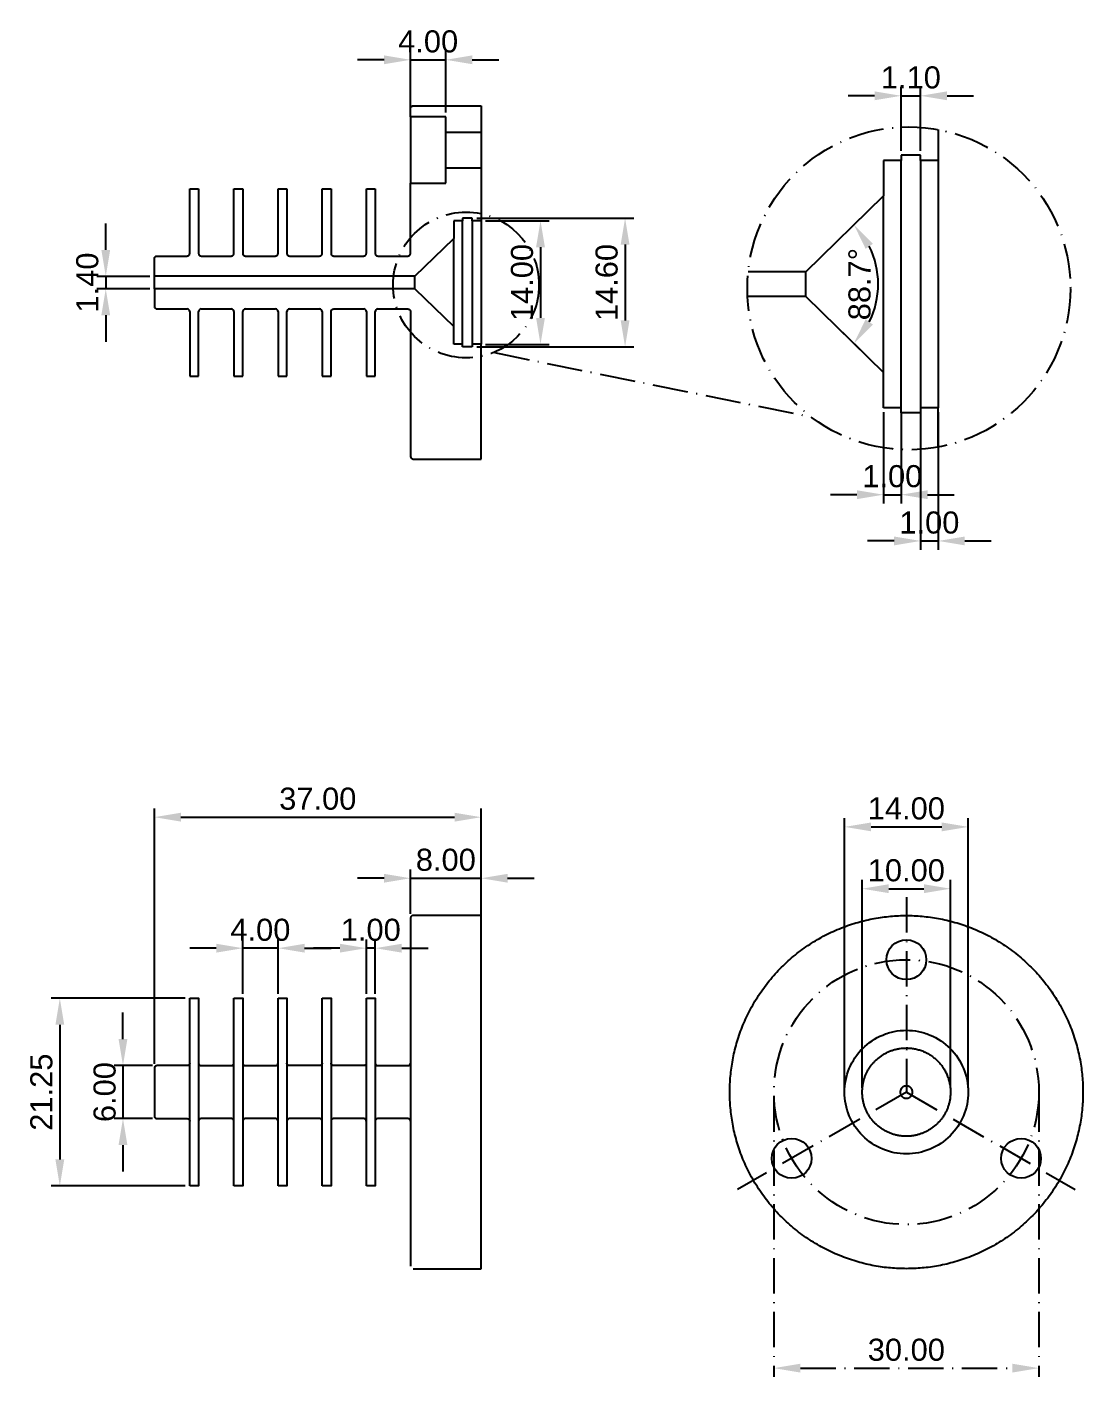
# Model space of a CAD drawing. Header units: millimetres. Extents: x -99 to 105, y -45 to 108.
# Drawn here: x -14.4 to 105.2, y -44.6 to 108.4 of the extents above; entities that cross this region are included whole.
import ezdxf

# ---------------------------------------------------------------- set-up
doc = ezdxf.new("R2010")
doc.units = ezdxf.units.MM
doc.header["$MEASUREMENT"] = 0
doc.linetypes.add('TrattinoPunto', pattern=[6, 4, -1, 0, -1])
for name, color, linetype, true_color in [('2D', 18, 'Continuous', 0x000000), ('2D$Assi', 4, 'TrattinoPunto', 0x00ffff), ('2D$Quote', 96, 'Continuous', 0x007f00)]:
    doc.layers.add(name, color=color, linetype=linetype, true_color=true_color)
doc.styles.add('Arial', font='arial.ttf')
doc.dimstyles.new('Millimetro Piccolo', dxfattribs={"dimtxt": 2.5, "dimasz": 3, "dimexe": 1, "dimexo": 0.5, "dimgap": 0.8, "dimtad": 1, "dimtoh": 1, "dimzin": 1, "dimdsep": 46, "dimtxsty": 'Arial', "dimcen": 2.5, "dimadec": 1, "dimazin": 0, "dimtfac": 1, "dimtdec": 4, "dimtix": 1, "dimtmove": 1, "dimatfit": 3, "dimfxl": 1, "dimtolj": 1, "dimtzin": 1, "dimarcsym": 0})

# ---------------------------------------------------------------- blocks, each defined once
blk = doc.blocks.new('*D1')
at = {"layer": '2D$Quote', "color": 0, "lineweight": -2}
for p, q in [((-5.51, 83.11), (-5.51, 86.11)), ((-0.5, 80.11), (-6.51, 80.11)), ((-5.51, 80.11), (-5.51, 78.71)), ((-0.5, 78.71), (-6.51, 78.71)), ((-5.51, 75.71), (-5.51, 72.71))]:
    blk.add_line(p, q, dxfattribs=at)
at = {"layer": '2D$Quote', "color": 0}
for points in [[(-6.01, 83.11), (-5.01, 83.11), (-5.51, 80.11)], [(-5.01, 75.71), (-6.01, 75.71), (-5.51, 78.71)]]:
    blk.add_solid(points, dxfattribs=at)
at = {"layer": 'Defpoints', "color": 0}
for p in [(0, 80.11), (-5.51, 78.71), (0, 78.71)]:
    blk.add_point(p, dxfattribs=at)
at = {"layer": '2D$Quote', "color": 0, "insert": (-7.59, 79.41), "char_height": 2.5, "attachment_point": 5, "rotation": 90, "style": 'Arial'}
blk.add_mtext('\\A1;1.40', dxfattribs=at)
blk = doc.blocks.new('*D2')
at = {"layer": '2D$Quote', "color": 0, "lineweight": -2}
for p, q in [((80.15, -11.79), (80.15, 11.75)), ((83.15, 10.75), (87.15, 10.75)), ((90.15, -11.79), (90.15, 11.75))]:
    blk.add_line(p, q, dxfattribs=at)
at = {"layer": '2D$Quote', "color": 0}
for points in [[(83.15, 11.25), (83.15, 10.25), (80.15, 10.75)], [(87.15, 10.25), (87.15, 11.25), (90.15, 10.75)]]:
    blk.add_solid(points, dxfattribs=at)
at = {"layer": 'Defpoints', "color": 0}
for p in [(90.15, 10.75), (80.15, -12.29), (90.15, -12.29)]:
    blk.add_point(p, dxfattribs=at)
at = {"layer": '2D$Quote', "color": 0, "insert": (85.15, 12.82), "char_height": 2.5, "attachment_point": 5, "style": 'Arial'}
blk.add_mtext('\\A1;10.00', dxfattribs=at)
blk = doc.blocks.new('*D3')
at = {"layer": '2D$Quote', "color": 0, "lineweight": -2}
for p, q in [((78.15, -11.79), (78.15, 18.75)), ((92.16, -11.79), (92.16, 18.75)), ((81.15, 17.75), (89.16, 17.75))]:
    blk.add_line(p, q, dxfattribs=at)
at = {"layer": '2D$Quote', "color": 0}
for points in [[(81.15, 18.25), (81.15, 17.25), (78.15, 17.75)], [(89.16, 17.25), (89.16, 18.25), (92.16, 17.75)]]:
    blk.add_solid(points, dxfattribs=at)
at = {"layer": 'Defpoints', "color": 0}
for p in [(92.16, 17.75), (78.15, -12.29), (92.16, -12.29)]:
    blk.add_point(p, dxfattribs=at)
at = {"layer": '2D$Quote', "color": 0, "insert": (85.15, 19.83), "char_height": 2.5, "attachment_point": 5, "style": 'Arial'}
blk.add_mtext('\\A1;14.00', dxfattribs=at)
blk = doc.blocks.new('*D4')
at = {"layer": '2D$Quote', "color": 0, "lineweight": -2}
for p, q in [((0, -9.1), (0, 19.85)), ((3, 18.85), (34, 18.85)), ((37, -9.1), (37, 19.85))]:
    blk.add_line(p, q, dxfattribs=at)
at = {"layer": '2D$Quote', "color": 0}
for points in [[(3, 19.35), (3, 18.35), (0, 18.85)], [(34, 18.35), (34, 19.35), (37, 18.85)]]:
    blk.add_solid(points, dxfattribs=at)
at = {"layer": 'Defpoints', "color": 0}
for p in [(37, 18.85), (0, -9.6), (37, -9.6)]:
    blk.add_point(p, dxfattribs=at)
at = {"layer": '2D$Quote', "color": 0, "insert": (18.5, 20.93), "char_height": 2.5, "attachment_point": 5, "style": 'Arial'}
blk.add_mtext('\\A1;37.00', dxfattribs=at)
blk = doc.blocks.new('*D5')
at = {"layer": '2D$Quote', "color": 0, "lineweight": -2}
for p, q in [((29, 7.91), (29, 12.93)), ((37, 7.91), (37, 12.93)), ((26, 11.93), (23, 11.93)), ((29, 11.93), (37, 11.93)), ((40, 11.93), (43, 11.93))]:
    blk.add_line(p, q, dxfattribs=at)
at = {"layer": '2D$Quote', "color": 0}
for points in [[(26, 11.43), (26, 12.43), (29, 11.93)], [(40, 12.43), (40, 11.43), (37, 11.93)]]:
    blk.add_solid(points, dxfattribs=at)
at = {"layer": 'Defpoints', "color": 0}
for p in [(37, 11.93), (29, 7.41), (37, 7.41)]:
    blk.add_point(p, dxfattribs=at)
at = {"layer": '2D$Quote', "color": 0, "insert": (33, 14.01), "char_height": 2.5, "attachment_point": 5, "style": 'Arial'}
blk.add_mtext('\\A1;8.00', dxfattribs=at)
blk = doc.blocks.new('*D6')
at = {"layer": '2D$Quote', "color": 0, "lineweight": -2}
for p, q in [((24, -1.17), (24, 5.01)), ((25, -1.17), (25, 5.01)), ((21, 4.01), (18, 4.01)), ((25, 4.01), (24, 4.01)), ((28, 4.01), (31, 4.01))]:
    blk.add_line(p, q, dxfattribs=at)
at = {"layer": '2D$Quote', "color": 0}
for points in [[(21, 3.51), (21, 4.51), (24, 4.01)], [(28, 4.51), (28, 3.51), (25, 4.01)]]:
    blk.add_solid(points, dxfattribs=at)
at = {"layer": 'Defpoints', "color": 0}
for p in [(24, 4.01), (24, -1.67), (25, -1.67)]:
    blk.add_point(p, dxfattribs=at)
at = {"layer": '2D$Quote', "color": 0, "insert": (24.5, 6.08), "char_height": 2.5, "attachment_point": 5, "style": 'Arial'}
blk.add_mtext('\\A1;1.00', dxfattribs=at)
blk = doc.blocks.new('*D7')
at = {"layer": '2D$Quote', "color": 0, "lineweight": -2}
for p, q in [((10, -1.17), (10, 5.01)), ((14, -1.17), (14, 5.01)), ((7, 4.01), (4, 4.01)), ((14, 4.01), (10, 4.01)), ((17, 4.01), (20, 4.01))]:
    blk.add_line(p, q, dxfattribs=at)
at = {"layer": '2D$Quote', "color": 0}
for points in [[(7, 3.51), (7, 4.51), (10, 4.01)], [(17, 4.51), (17, 3.51), (14, 4.01)]]:
    blk.add_solid(points, dxfattribs=at)
at = {"layer": 'Defpoints', "color": 0}
for p in [(10, 4.01), (10, -1.67), (14, -1.67)]:
    blk.add_point(p, dxfattribs=at)
at = {"layer": '2D$Quote', "color": 0, "insert": (12, 6.08), "char_height": 2.5, "attachment_point": 5, "style": 'Arial'}
blk.add_mtext('\\A1;4.00', dxfattribs=at)
blk = doc.blocks.new('*D9')
at = {"layer": '2D$Quote', "color": 0, "lineweight": -2}
for p, q in [((-3.56, -6.29), (-3.56, -3.29)), ((-0.2, -9.29), (-4.56, -9.29)), ((-3.56, -9.29), (-3.56, -15.29)), ((-0.2, -15.29), (-4.56, -15.29)), ((-3.56, -18.29), (-3.56, -21.29))]:
    blk.add_line(p, q, dxfattribs=at)
at = {"layer": '2D$Quote', "color": 0}
for points in [[(-4.06, -6.29), (-3.06, -6.29), (-3.56, -9.29)], [(-3.06, -18.29), (-4.06, -18.29), (-3.56, -15.29)]]:
    blk.add_solid(points, dxfattribs=at)
at = {"layer": 'Defpoints', "color": 0}
for p in [(0.3, -9.29), (-3.56, -15.29), (0.3, -15.29)]:
    blk.add_point(p, dxfattribs=at)
at = {"layer": '2D$Quote', "color": 0, "insert": (-5.63, -12.29), "char_height": 2.5, "attachment_point": 5, "rotation": 90, "style": 'Arial'}
blk.add_mtext('\\A1;6.00', dxfattribs=at)
blk = doc.blocks.new('*D10')
at = {"layer": '2D$Quote', "color": 0, "lineweight": -2}
for p, q in [((3.5, -1.67), (-11.71, -1.67)), ((-10.71, -4.67), (-10.71, -19.92)), ((3.5, -22.92), (-11.71, -22.92))]:
    blk.add_line(p, q, dxfattribs=at)
at = {"layer": '2D$Quote', "color": 0}
for points in [[(-10.21, -4.67), (-11.21, -4.67), (-10.71, -1.67)], [(-11.21, -19.92), (-10.21, -19.92), (-10.71, -22.92)]]:
    blk.add_solid(points, dxfattribs=at)
at = {"layer": 'Defpoints', "color": 0}
for p in [(4, -1.67), (-10.71, -22.92), (4, -22.92)]:
    blk.add_point(p, dxfattribs=at)
at = {"layer": '2D$Quote', "color": 0, "insert": (-12.79, -12.3), "char_height": 2.5, "attachment_point": 5, "rotation": 90, "style": 'Arial'}
blk.add_mtext('\\A1;21.25', dxfattribs=at)
blk = doc.blocks.new('*D13')
at = {"layer": '2D$Assi', "color": 0, "lineweight": -2}
for p, q in [((70.15, -12.79), (70.15, -44.56)), ((100.15, -12.79), (100.15, -44.56)), ((73.15, -43.56), (97.15, -43.56))]:
    blk.add_line(p, q, dxfattribs=at)
at = {"layer": '2D$Assi', "color": 0}
for points in [[(73.15, -43.06), (73.15, -44.06), (70.15, -43.56)], [(97.15, -44.06), (97.15, -43.06), (100.15, -43.56)]]:
    blk.add_solid(points, dxfattribs=at)
at = {"layer": 'Defpoints', "color": 0}
for p in [(70.15, -12.29), (100.15, -12.29), (100.15, -43.56)]:
    blk.add_point(p, dxfattribs=at)
at = {"layer": '2D$Assi', "color": 0, "insert": (85.15, -41.49), "char_height": 2.5, "attachment_point": 5, "style": 'Arial'}
blk.add_mtext('\\A1;30.00', dxfattribs=at)
blk = doc.blocks.new('*D14')
at = {"layer": '2D$Quote', "color": 0, "lineweight": -2}
for p, q in [((36.5, 86.71), (54.3, 86.71)), ((53.3, 83.71), (53.3, 75.11)), ((36.5, 72.11), (54.3, 72.11))]:
    blk.add_line(p, q, dxfattribs=at)
at = {"layer": '2D$Quote', "color": 0}
for points in [[(53.8, 83.71), (52.8, 83.71), (53.3, 86.71)], [(52.8, 75.11), (53.8, 75.11), (53.3, 72.11)]]:
    blk.add_solid(points, dxfattribs=at)
at = {"layer": 'Defpoints', "color": 0}
for p in [(36, 86.71), (36, 72.11), (53.3, 72.11)]:
    blk.add_point(p, dxfattribs=at)
at = {"layer": '2D$Quote', "color": 0, "insert": (51.22, 79.41), "char_height": 2.5, "attachment_point": 5, "rotation": 90, "style": 'Arial'}
blk.add_mtext('\\A1;14.60', dxfattribs=at)
blk = doc.blocks.new('*D15')
at = {"layer": '2D$Quote', "color": 0, "lineweight": -2}
for p, q in [((37.5, 86.41), (44.72, 86.41)), ((43.72, 83.41), (43.72, 75.41)), ((37.5, 72.41), (44.72, 72.41))]:
    blk.add_line(p, q, dxfattribs=at)
at = {"layer": '2D$Quote', "color": 0}
for points in [[(44.22, 83.41), (43.22, 83.41), (43.72, 86.41)], [(43.22, 75.41), (44.22, 75.41), (43.72, 72.41)]]:
    blk.add_solid(points, dxfattribs=at)
at = {"layer": 'Defpoints', "color": 0}
for p in [(37, 86.41), (37, 72.41), (43.72, 72.41)]:
    blk.add_point(p, dxfattribs=at)
at = {"layer": '2D$Quote', "color": 0, "insert": (41.64, 79.41), "char_height": 2.5, "attachment_point": 5, "rotation": 90, "style": 'Arial'}
blk.add_mtext('\\A1;14.00', dxfattribs=at)
blk = doc.blocks.new('*D16')
at = {"layer": '2D$Quote', "color": 0, "lineweight": -2}
for p, q in [((29, 98.66), (29, 105.64)), ((33, 98.66), (33, 105.64)), ((26, 104.64), (23, 104.64)), ((29, 104.64), (33, 104.64)), ((36, 104.64), (39, 104.64))]:
    blk.add_line(p, q, dxfattribs=at)
at = {"layer": '2D$Quote', "color": 0}
for points in [[(26, 104.14), (26, 105.14), (29, 104.64)], [(36, 105.14), (36, 104.14), (33, 104.64)]]:
    blk.add_solid(points, dxfattribs=at)
at = {"layer": 'Defpoints', "color": 0}
for p in [(33, 104.64), (29, 98.16), (33, 98.16)]:
    blk.add_point(p, dxfattribs=at)
at = {"layer": '2D$Quote', "color": 0, "insert": (31, 106.71), "char_height": 2.5, "attachment_point": 5, "style": 'Arial'}
blk.add_mtext('\\A1;4.00', dxfattribs=at)
blk = doc.blocks.new('*D17')
at = {"layer": '2D$Quote', "color": 0, "lineweight": -2}
for p, q in [((84.56, 94.33), (84.56, 101.56)), ((86.76, 94.33), (86.76, 101.56)), ((81.56, 100.56), (78.56, 100.56)), ((84.56, 100.56), (86.76, 100.56)), ((89.76, 100.56), (92.76, 100.56))]:
    blk.add_line(p, q, dxfattribs=at)
at = {"layer": '2D$Quote', "color": 0}
for points in [[(81.56, 100.06), (81.56, 101.06), (84.56, 100.56)], [(89.76, 101.06), (89.76, 100.06), (86.76, 100.56)]]:
    blk.add_solid(points, dxfattribs=at)
at = {"layer": 'Defpoints', "color": 0}
for p in [(86.76, 100.56), (84.56, 93.83), (86.76, 93.83)]:
    blk.add_point(p, dxfattribs=at)
at = {"layer": '2D$Quote', "color": 0, "insert": (85.66, 102.63), "char_height": 2.5, "attachment_point": 5, "style": 'Arial'}
blk.add_mtext('\\A1;1.10', dxfattribs=at)
blk = doc.blocks.new('*D18')
at = {"layer": '2D$Quote', "color": 0, "lineweight": -2}
for p, q in [((86.76, 64.73), (86.76, 49.14)), ((88.76, 64.73), (88.76, 49.14)), ((83.76, 50.14), (80.76, 50.14)), ((86.76, 50.14), (88.76, 50.14)), ((91.76, 50.14), (94.76, 50.14))]:
    blk.add_line(p, q, dxfattribs=at)
at = {"layer": '2D$Quote', "color": 0}
for points in [[(83.76, 49.64), (83.76, 50.64), (86.76, 50.14)], [(91.76, 50.64), (91.76, 49.64), (88.76, 50.14)]]:
    blk.add_solid(points, dxfattribs=at)
at = {"layer": 'Defpoints', "color": 0}
for p in [(86.76, 65.23), (88.76, 65.23), (88.76, 50.14)]:
    blk.add_point(p, dxfattribs=at)
at = {"layer": '2D$Quote', "color": 0, "insert": (87.76, 52.21), "char_height": 2.5, "attachment_point": 5, "style": 'Arial'}
blk.add_mtext('\\A1;1.00', dxfattribs=at)
blk = doc.blocks.new('*D19')
at = {"layer": '2D$Quote', "color": 0, "lineweight": -2}
for p, q in [((82.56, 64.73), (82.56, 54.38)), ((84.56, 64.73), (84.56, 54.38)), ((79.56, 55.38), (76.56, 55.38)), ((82.56, 55.38), (84.56, 55.38)), ((87.56, 55.38), (90.56, 55.38))]:
    blk.add_line(p, q, dxfattribs=at)
at = {"layer": '2D$Quote', "color": 0}
for points in [[(79.56, 54.88), (79.56, 55.88), (82.56, 55.38)], [(87.56, 55.88), (87.56, 54.88), (84.56, 55.38)]]:
    blk.add_solid(points, dxfattribs=at)
at = {"layer": 'Defpoints', "color": 0}
for p in [(82.56, 65.23), (84.56, 65.23), (84.56, 55.38)]:
    blk.add_point(p, dxfattribs=at)
at = {"layer": '2D$Quote', "color": 0, "insert": (83.56, 57.46), "char_height": 2.5, "attachment_point": 5, "style": 'Arial'}
blk.add_mtext('\\A1;1.00', dxfattribs=at)
blk = doc.blocks.new('*D20')
at = {"layer": '2D$Quote', "color": 0, "lineweight": -2}
for p, q in [((78.93, 85.69), (79.93, 86.66)), ((77.2, 74.47), (79.93, 71.81))]:
    blk.add_line(p, q, dxfattribs=at)
blk.add_arc((72.33, 79.23), 9.63, 333.5872, 26.4114, dxfattribs=at)
at = {"layer": '2D$Quote', "color": 0}
for points in [[(81.36, 83.8), (80.54, 83.23), (79.21, 85.96)], [(80.54, 75.24), (81.36, 74.66), (79.21, 72.51)]]:
    blk.add_solid(points, dxfattribs=at)
at = {"layer": 'Defpoints', "color": 0}
for p in [(78.58, 85.34), (72.33, 79.23), (81.64, 76.78), (76.85, 74.82)]:
    blk.add_point(p, dxfattribs=at)
at = {"layer": '2D$Quote', "color": 0, "insert": (79.86, 79.23), "char_height": 2.5, "attachment_point": 5, "rotation": 89.9993, "style": 'Arial'}
blk.add_mtext('\\A1;88.7%%d', dxfattribs=at)

msp = doc.modelspace()

# ---------------------------------------------------------------- linework, layer by layer
at = {"layer": '2D'}
for p, q in [((88.762, 96.734), (88.762, 93.233)), ((84.562, 93.833), (84.562, 93.233)), ((86.762, 93.833), (84.562, 93.833)), ((86.762, 93.233), (86.762, 93.833)), ((33, 90.665), (33, 92.415)), ((33, 92.415), (37, 92.415)), ((37, 92.415), (37, 86.415)), ((82.562, 93.233), (82.562, 89.233)), ((84.562, 93.233), (82.562, 93.233)), ((88.762, 93.233), (86.762, 93.233)), ((29, 82.715), (29, 90.665)), ((29, 90.665), (33, 90.665)), ((4, 82.715), (4, 90.04)), ((4, 90.04), (5, 90.04)), ((5, 90.04), (5, 82.715)), ((9, 82.715), (9, 90.04)), ((9, 90.04), (10, 90.04)), ((10, 90.04), (10, 82.715)), ((14, 82.715), (14, 90.04)), ((14, 90.04), (15, 90.04)), ((15, 90.04), (15, 82.715)), ((19, 82.715), (19, 90.04)), ((19, 90.04), (20, 90.04)), ((20, 90.04), (20, 82.715)), ((24, 82.715), (24, 90.04)), ((24, 90.04), (25, 90.04)), ((25, 90.04), (25, 82.715)), ((34.9, 86.415), (33.9, 86.415)), ((33.9, 86.415), (33.9, 84.415)), ((36, 86.715), (34.9, 86.715)), ((34.9, 86.715), (34.9, 86.415)), ((36, 86.415), (36, 86.715)), ((37, 86.415), (36, 86.415)), ((0, 80.115), (0, 82.115)), ((0.3, 82.415), (3.7, 82.415)), ((5.3, 82.415), (8.7, 82.415)), ((10.3, 82.415), (13.7, 82.415)), ((15.3, 82.415), (18.7, 82.415)), ((20.3, 82.415), (23.7, 82.415)), ((25.3, 82.415), (28.7, 82.415)), ((29.5, 80.115), (0, 80.115)), ((29.5, 78.715), (0, 78.715)), ((0, 78.715), (0, 76.715)), ((0.3, 76.415), (3.7, 76.415)), ((4, 76.115), (4, 68.79)), ((5, 68.79), (5, 76.115)), ((5.3, 76.415), (8.7, 76.415)), ((9, 76.115), (9, 68.79)), ((10, 68.79), (10, 76.115)), ((10.3, 76.415), (13.7, 76.415)), ((14, 76.115), (14, 68.79)), ((15, 68.79), (15, 76.115)), ((15.3, 76.415), (18.7, 76.415)), ((19, 76.115), (19, 68.79)), ((20, 68.79), (20, 76.115)), ((20.3, 76.415), (23.7, 76.415)), ((24, 76.115), (24, 68.79)), ((25, 68.79), (25, 76.115)), ((25.3, 76.415), (28.7, 76.415)), ((29, 76.115), (29, 59.715)), ((33.9, 72.415), (33.9, 74.415)), ((34.9, 72.415), (33.9, 72.415)), ((34.9, 72.115), (34.9, 72.415)), ((36, 72.115), (34.9, 72.115)), ((37, 72.415), (36, 72.415)), ((36, 72.415), (36, 72.115)), ((37, 59.415), (37, 72.415)), ((82.562, 65.233), (82.562, 69.233)), ((4, 68.79), (5, 68.79)), ((9, 68.79), (10, 68.79)), ((14, 68.79), (15, 68.79)), ((19, 68.79), (20, 68.79)), ((24, 68.79), (25, 68.79)), ((84.562, 65.233), (82.562, 65.233)), ((84.562, 64.633), (84.562, 65.233)), ((86.762, 64.633), (84.562, 64.633)), ((86.762, 65.233), (86.762, 64.633)), ((88.762, 65.233), (86.762, 65.233)), ((29.3, 59.415), (37, 59.415))]:
    msp.add_line(p, q, dxfattribs=at)
for points in [[(73.762, 80.633), (82.562, 89.233)], [(29.5, 80.115), (33.9, 84.415)], [(29.5, 78.715), (33.9, 74.415)], [(73.762, 77.833), (82.562, 69.233)]]:
    msp.add_lwpolyline(points, dxfattribs=at)
for centre in [(85.155, 2.706), (72.164, -19.794), (98.145, -19.794)]:
    msp.add_circle(centre, 2.25, dxfattribs=at)
for centre, start, end in [((15.3, 82.715), 180.00004, 180.19157), ((20.3, 82.715), 180.00002, 180.19157), ((0.3, 76.715), 180, 270), ((3.7, 76.115), 1.70114, 90), ((3.7, 76.115), 360, 1.70114), ((5.3, 76.115), 90, 180), ((8.7, 76.115), 0.00001, 89.99999), ((10.3, 76.115), 90.00002, 179.99998), ((13.7, 76.115), 0.00001, 89.99999), ((15.3, 76.115), 90, 180), ((18.7, 76.115), 0.00001, 89.99999), ((23.7, 76.115), 360, 90), ((25.3, 76.115), 90.00002, 179.99998), ((29.3, 59.715), 180.00002, 269.99998)]:
    msp.add_arc(centre, 0.3, start, end, dxfattribs=at)
for points, weights in [([(29, 99.115), (29, 99.415), (29.3, 99.415)], [1, 0.707106900398, 1]), ([(3.7, 82.415), (4, 82.415), (4, 82.715)], [1, 0.707106851195, 0.999999860338]), ([(5, 82.715), (5, 82.415), (5.3, 82.415)], [1, 0.707107019801, 1]), ([(5, 82.699), (5.001, 82.693), (5.001, 82.688)], [0.97897200977, 0.97213810749, 0.96567657592]), ([(8.7, 82.415), (9, 82.415), (9, 82.715)], [1, 0.707106781364, 1]), ([(10, 82.715), (10, 82.415), (10.3, 82.415)], [1, 0.707107019801, 1]), ([(10, 82.699), (10.001, 82.693), (10.001, 82.688)], [0.978972009777, 0.972138107493, 0.96567657592]), ([(13.7, 82.415), (14, 82.415), (14, 82.715)], [1, 0.707106851195, 0.999999860338]), ([(15, 82.714), (15.001, 82.415), (15.3, 82.415)], [0.999999860901, 0.708287951084, 1]), ([(15, 82.699), (15.001, 82.693), (15.001, 82.688)], [0.978981344758, 0.972142542458, 0.96567661783]), ([(18.7, 82.415), (19, 82.415), (19, 82.715)], [1, 0.707106781364, 1]), ([(20, 82.714), (20.001, 82.415), (20.3, 82.415)], [0.999999860901, 0.708287951101, 1]), ([(20, 82.699), (20.001, 82.693), (20.001, 82.688)], [0.97898132743, 0.972142519678, 0.96567658989]), ([(23.7, 82.415), (24, 82.415), (24, 82.715)], [1, 0.707106851196, 0.999999860338]), ([(25, 82.715), (25, 82.415), (25.3, 82.415)], [1, 0.707106900591, 1]), ([(25, 82.699), (25.001, 82.693), (25.001, 82.688)], [0.978972009817, 0.972138104674, 0.965676570554]), ([(0, 82.115), (0, 82.415), (0.3, 82.415)], [1, 0.707107089439, 0.999999860338]), ([(20, 76.115), (20, 76.415), (20.3, 76.415)], [0.999999860338, 0.707106970227, 1]), ([(28.7, 76.415), (29, 76.415), (29, 76.115)], [1, 0.707106851018, 0.999999860338]), ([(29.3, 7.706), (29, 7.706), (29, 7.406)], [0.999999860338, 0.707106920849, 0.999999860338]), ([(4, -9.01), (3.984, -9.294), (3.7, -9.294)], [1, 0.725690855643, 1]), ([(5.001, -9.015), (5.02, -9.294), (5.3, -9.294)], [1, 0.731527540866, 1]), ([(8.7, -9.294), (8.984, -9.294), (9, -9.01)], [1, 0.72569085553, 1]), ([(10.001, -9.015), (10.02, -9.294), (10.3, -9.294)], [1, 0.731527540893, 1]), ([(13.7, -9.294), (13.984, -9.294), (14, -9.01)], [1, 0.725690855503, 1]), ([(15.3, -9.294), (15.02, -9.294), (15.001, -9.015)], [1, 0.731527541085, 1]), ([(19, -9.01), (18.984, -9.294), (18.7, -9.294)], [1, 0.725690855543, 1]), ([(20.3, -9.294), (20.02, -9.294), (20.001, -9.015)], [1, 0.731527541085, 1]), ([(24, -9.01), (23.984, -9.294), (23.7, -9.294)], [1, 0.725690855507, 1]), ([(25.001, -9.015), (25.02, -9.294), (25.3, -9.294)], [1, 0.731527541086, 1]), ([(85.155, -11.594), (84.803, -11.594), (84.593, -11.877)], [1, 0.893188631861, 1]), ([(0, -14.994), (0, -15.294), (0.3, -15.294)], [1, 0.707106781187, 1]), ([(3.7, -15.294), (3.934, -15.294), (3.991, -15.521)], [0.999999899239, 0.788689050422, 1]), ([(3.991, -15.521), (3.998, -15.548), (3.999, -15.576)], [1, 0.995637255349, 1]), ([(5.3, -15.294), (5, -15.294), (5, -15.594)], [1, 0.707106781187, 1]), ([(8.991, -15.521), (8.934, -15.294), (8.7, -15.294)], [1, 0.788689050423, 0.999999899239]), ([(8.999, -15.576), (8.998, -15.548), (8.991, -15.521)], [1, 0.99563725535, 1]), ([(10.3, -15.294), (10, -15.294), (10, -15.594)], [1, 0.707107019605, 1]), ([(13.991, -15.521), (13.934, -15.294), (13.7, -15.294)], [1, 0.788689050423, 0.999999899239]), ([(13.999, -15.576), (13.998, -15.548), (13.991, -15.521)], [1, 0.99563725535, 1]), ([(15.3, -15.294), (15, -15.294), (15, -15.594)], [1, 0.707106781187, 1]), ([(18.991, -15.521), (18.934, -15.294), (18.7, -15.294)], [1, 0.788689050422, 0.999999899239]), ([(18.999, -15.576), (18.998, -15.548), (18.991, -15.521)], [1, 0.995637255349, 1]), ([(20.3, -15.294), (20, -15.294), (20, -15.594)], [1, 0.707106900396, 1]), ([(23.991, -15.521), (23.934, -15.294), (23.7, -15.294)], [1, 0.788689050422, 0.999999899239]), ([(23.999, -15.576), (23.998, -15.548), (23.991, -15.521)], [1, 0.99563725535, 1]), ([(25.3, -15.294), (25, -15.294), (25, -15.594)], [1, 0.707107019605, 1]), ([(28.999, -15.572), (28.979, -15.294), (28.7, -15.294)], [1, 0.732181341375, 1])]:
    msp.add_rational_spline(points, weights, degree=2, dxfattribs=at)
for points, degree in [([(29.3, 99.415), (33.15, 99.415), (37, 99.415)], 2), ([(37, 99.415), (37, 97.915), (37, 96.415)], 2), ([(29, 98.165), (29, 98.64), (29, 99.115)], 2), ([(29, 98.165), (29, 96.29), (29, 94.415)], 2), ([(33, 98.165), (31, 98.165), (29, 98.165)], 2), ([(33, 96.415), (33, 97.29), (33, 98.165)], 2), ([(33, 94.415), (33, 95.415), (33, 96.415)], 2), ([(37, 96.415), (35, 96.415), (33, 96.415)], 2), ([(37, 96.415), (37, 95.415), (37, 94.415)], 2), ([(29, 94.415), (29, 92.54), (29, 90.665)], 2), ([(33, 92.415), (33, 93.415), (33, 94.415)], 2), ([(37, 94.415), (37, 93.415), (37, 92.415)], 2), ([(84.562, 65.233), (84.562, 79.233), (84.562, 93.233)], 2), ([(86.762, 93.233), (86.762, 83.9), (86.762, 74.567), (86.762, 65.233)], 3), ([(88.762, 93.233), (88.762, 83.9), (88.762, 74.567), (88.762, 65.233)], 3), ([(34.9, 72.415), (34.9, 79.415), (34.9, 86.415)], 2), ([(36, 86.415), (36, 81.748), (36, 77.081), (36, 72.415)], 3), ([(37, 86.415), (37, 81.748), (37, 77.081), (37, 72.415)], 3), ([(0, 78.715), (0, 79.415), (0, 80.115)], 2), ([(73.762, 80.633), (70.502, 80.633), (67.241, 80.633)], 2), ([(73.762, 77.833), (70.465, 77.833), (67.167, 77.833)], 2), ([(88.762, 60.765), (88.762, 62.999), (88.762, 65.233)], 2), ([(37, 7.706), (33.15, 7.706), (29.3, 7.706)], 2), ([(37, -32.294), (37, -12.294), (37, 7.706)], 2), ([(29, 7.406), (29, -5.727), (29, -18.861), (29, -31.994)], 3), ([(4, -1.672), (4, -1.67), (4, -1.669)], 2), ([(4, -1.669), (4.5, -1.669), (5, -1.669)], 2), ([(4, -22.919), (4, -12.295), (4, -1.672)], 2), ([(9, -1.672), (9, -1.67), (9, -1.669)], 2), ([(9, -1.669), (9.5, -1.669), (10, -1.669)], 2), ([(9, -22.919), (9, -12.295), (9, -1.672)], 2), ([(14, -1.672), (14, -1.67), (14, -1.669)], 2), ([(14, -1.669), (14.5, -1.669), (15, -1.669)], 2), ([(14, -22.919), (14, -12.295), (14, -1.672)], 2), ([(19, -1.672), (19, -1.67), (19, -1.669)], 2), ([(19, -1.669), (19.5, -1.669), (20, -1.669)], 2), ([(19, -22.919), (19, -12.295), (19, -1.672)], 2), ([(24, -1.672), (24, -1.67), (24, -1.669)], 2), ([(24, -1.669), (24.5, -1.669), (25, -1.669)], 2), ([(24, -22.919), (24, -12.295), (24, -1.672)], 2), ([(0, -9.594), (0, -9.596), (0, -9.597)], 2), ([(0, -9.597), (0, -11.396), (0, -13.195), (0, -14.994)], 3), ([(3.7, -9.294), (2, -9.294), (0.3, -9.294)], 2), ([(5.3, -9.294), (7, -9.294), (8.7, -9.294)], 2), ([(10.3, -9.294), (12, -9.294), (13.7, -9.294)], 2), ([(18.7, -9.294), (17, -9.294), (15.3, -9.294)], 2), ([(23.7, -9.294), (22, -9.294), (20.3, -9.294)], 2), ([(25.3, -9.294), (27, -9.294), (28.7, -9.294)], 2), ([(0.3, -15.294), (2, -15.294), (3.7, -15.294)], 2), ([(4, -15.578), (4, -15.575), (4, -15.573)], 2), ([(8.7, -15.294), (7, -15.294), (5.3, -15.294)], 2), ([(9, -15.578), (9, -15.575), (9, -15.573)], 2), ([(13.7, -15.294), (12, -15.294), (10.3, -15.294)], 2), ([(14, -15.578), (14, -15.575), (14, -15.573)], 2), ([(18.7, -15.294), (17, -15.294), (15.3, -15.294)], 2), ([(19, -15.578), (19, -15.575), (19, -15.573)], 2), ([(23.7, -15.294), (22, -15.294), (20.3, -15.294)], 2), ([(24, -15.578), (24, -15.575), (24, -15.573)], 2), ([(28.7, -15.294), (27, -15.294), (25.3, -15.294)], 2), ([(5, -22.919), (4.5, -22.919), (4, -22.919)], 2), ([(10, -22.919), (9.5, -22.919), (9, -22.919)], 2), ([(15, -22.919), (14.5, -22.919), (14, -22.919)], 2), ([(20, -22.919), (19.5, -22.919), (19, -22.919)], 2), ([(25, -22.919), (24.5, -22.919), (24, -22.919)], 2), ([(29.3, -32.294), (33.15, -32.294), (37, -32.294)], 2)]:
    msp.add_open_spline(points, degree=degree, dxfattribs=at)
for points, knots in [([(82.562, 69.233), (82.563, 72.566), (82.563, 75.898), (82.563, 79.231), (82.563, 82.565), (82.563, 85.899), (82.562, 89.233)], [0, 0, 0, 0, 4.9990243, 4.9990243, 4.9990243, 10.000237, 10.000237, 10.000237, 10.000237]), ([(33.9, 74.415), (33.9, 76.081), (33.9, 77.747), (33.9, 79.414), (33.9, 81.081), (33.9, 82.748), (33.9, 84.415)], [0, 0, 0, 0, 4.9990243, 4.9990243, 4.9990243, 10.000237, 10.000237, 10.000237, 10.000237]), ([(29.5, 78.715), (29.5, 78.948), (29.5, 79.181), (29.5, 79.415), (29.5, 79.648), (29.5, 79.881), (29.5, 80.115)], [0, 0, 0, 0, 0.6998733, 0.6998733, 0.6998733, 1.4, 1.4, 1.4, 1.4]), ([(73.762, 77.833), (73.762, 78.3), (73.762, 78.767), (73.762, 79.233), (73.762, 79.7), (73.762, 80.167), (73.762, 80.633)], [0, 0, 0, 0, 0.6998733, 0.6998733, 0.6998733, 1.4, 1.4, 1.4, 1.4]), ([(85.155, -5.294), (85.613, -5.294), (86.529, -5.385), (88.292, -5.918), (90.234, -7.215), (91.791, -9.545), (92.337, -12.294), (91.791, -15.042), (90.234, -17.373), (87.904, -18.929), (86.071, -19.294), (85.155, -19.294), (84.239, -19.294), (82.406, -18.929), (80.076, -17.373), (78.519, -15.042), (77.972, -12.294), (78.519, -9.545), (80.076, -7.215), (82.018, -5.918), (83.78, -5.385), (84.696, -5.294), (85.154, -5.294)], [0, 0, 0, 0, 1.3744113, 2.7489038, 5.497759, 8.2465766, 10.9954302, 13.7442208, 16.4931042, 19.2419564, 21.9908587, 21.9908587, 21.9908587, 24.7397187, 27.4886262, 30.2374543, 32.9863091, 35.7350988, 38.4839755, 41.2328232, 42.6072444, 43.9810637, 43.9810637, 43.9810637, 43.9810637]), ([(85.124, -12.993), (85.134, -12.994), (85.144, -12.994), (85.155, -12.994), (85.155, -12.994), (85.155, -12.994)], [-4.58646665, -4.58646665, -4.58646665, -4.58646665, -4.45938963, -4.45938963, -4.45938519, -4.45938519, -4.45938519, -4.45938519])]:
    msp.add_open_spline(points, degree=3, knots=knots, dxfattribs=at)
for points, weights, knots in [([(28.7, 82.415), (28.824, 82.415), (28.912, 82.503), (29, 82.59), (29, 82.715)], [1, 0.923879346665, 1, 0.923879718357, 1], [23.39228348, 23.39228348, 23.39228348, 23.627903, 23.627903, 23.86352279, 23.86352279, 23.86352279]), ([(85.155, -32.294), (105.155, -32.294), (105.155, -12.294), (105.155, 7.706), (85.155, 7.706), (65.155, 7.706), (65.155, -12.294), (65.155, -32.294), (85.155, -32.294)], [1, 0.707106781187, 1, 0.707106781187, 1, 0.707106781187, 1, 0.707106781187, 1], [0, 0, 0, 31.4159265, 31.4159265, 62.8318531, 62.8318531, 94.2477796, 94.2477796, 125.6637061, 125.6637061, 125.6637061]), ([(5, -1.669), (5, -1.752), (5, -12.294), (5, -22.919), (5, -22.919)], [0.996779711538, 0.708725875666, 1, 0.707106851018, 0.999999860338], [112.5023937, 112.5023937, 112.5023937, 156.5066193, 156.5066193, 200.7554389, 200.7554389, 200.7554389]), ([(10, -1.669), (10, -1.752), (10, -12.294), (10, -22.919), (10, -22.919)], [0.996779711552, 0.708725875658, 1, 0.707106851018, 0.999999860338], [1, 1, 1, 45.0042256, 45.0042256, 89.2530452, 89.2530452, 89.2530452]), ([(15, -1.669), (15, -1.752), (15, -12.294), (15, -22.919), (15, -22.919)], [0.996779711651, 0.708725875608, 1, 0.707106851018, 0.999999860338], [1, 1, 1, 45.0042256, 45.0042256, 89.2530452, 89.2530452, 89.2530452]), ([(20, -1.669), (20, -1.752), (20, -12.294), (20, -22.919), (20, -22.919)], [0.996779711651, 0.708725875608, 1, 0.707106851018, 0.999999860338], [1, 1, 1, 45.0042256, 45.0042256, 89.2530452, 89.2530452, 89.2530452]), ([(25, -1.669), (25, -1.752), (25, -12.294), (25, -22.919), (25, -22.919)], [0.996779711651, 0.708725875608, 1, 0.707106781187, 1], [1, 1, 1, 45.0042203, 45.0042203, 89.2530452, 89.2530452, 89.2530452]), ([(85.154, -7.294), (81.813, -7.294), (80.534, -10.38), (79.256, -13.467), (81.618, -15.829), (83.98, -18.192), (87.066, -16.914), (90.153, -15.636), (90.154, -12.295), (90.155, -10.224), (88.69, -8.759), (87.225, -7.294), (85.154, -7.294)], [1, 0.831482740084, 1, 0.831482740084, 1, 0.831482740084, 1, 0.831482740084, 1, 0.923843015302, 1, 0.923843015302, 1], [0, 0, 0, 5.8904075, 5.8904075, 11.780815, 11.780815, 17.6712224, 17.6712224, 23.5616299, 23.5616299, 27.4893018, 27.4893018, 31.4169736, 31.4169736, 31.4169736]), ([(28.7, -9.294), (28.824, -9.294), (28.912, -9.206), (28.991, -9.127), (28.999, -9.016)], [1, 0.923879346665, 1, 0.937100808884, 1], [3.85014783, 3.85014783, 3.85014783, 4.08576736, 4.08576736, 4.29970785, 4.29970785, 4.29970785]), ([(0.3, -9.294), (0.176, -9.294), (0.088, -9.382), (0, -9.47), (0, -9.594)], [0.999999963703, 0.923879364814, 1, 0.923879718358, 1], [3.85526124, 3.85526124, 3.85526124, 4.09088073, 4.09088073, 4.32650055, 4.32650055, 4.32650055]), ([(84.593, -11.877), (84.455, -12.063), (84.455, -12.294), (84.455, -12.963), (85.124, -12.993)], [1, 0.949526154438, 1, 0.722696869359, 0.999999867772], [-6.101511, -6.101511, -6.101511, -5.6548067, -5.6548067, -4.5864667, -4.5864667, -4.5864667]), ([(85.155, -12.994), (85.855, -12.994), (85.855, -12.294), (85.855, -12.004), (85.65, -11.799), (85.445, -11.594), (85.155, -11.594)], [1, 0.707145026009, 1, 0.923848489316, 1, 0.923848507472, 0.999999963688], [-4.4593852, -4.4593852, -4.4593852, -3.3599435, -3.3599435, -2.8100906, -2.8100906, -2.2602378, -2.2602378, -2.2602378])]:
    msp.add_rational_spline(points, weights, degree=2, knots=knots, dxfattribs=at)
at = {"layer": '2D$Assi'}
for points in [[(38.511, 71.467), (74.318, 64.215)], [(85.155, 9.776), (85.155, -12.294)], [(85.155, -12.294), (66.041, -23.329)], [(85.155, -12.294), (104.268, -23.329)]]:
    msp.add_lwpolyline(points, dxfattribs=at)
for centre, radius in [((85.434, 78.75), 18.29), ((35.292, 79.137), 8.256), ((85.155, -12.294), 15)]:
    msp.add_circle(centre, radius, dxfattribs=at)

# ---------------------------------------------------------------- dimensions: what is measured, and where the dimension line sits
dim = msp.add_linear_dim(base=(100.155, -43.562), p1=(70.155, -12.294), p2=(100.155, -12.294), dimstyle='Millimetro Piccolo', dxfattribs=at)
dim.commit()
dim.dimension.update_dxf_attribs({"geometry": '*D13', "text_midpoint": (85.155, -41.486)})
at = {"layer": '2D$Quote'}
for base, p1, p2, picture, middle in [((33, 104.638), (29, 98.165), (33, 98.165), '*D16', (31, 106.715)), ((37, 18.85), (0, -9.597), (37, -9.597), '*D4', (18.5, 20.926)), ((92.155, 17.752), (78.155, -12.294), (92.155, -12.294), '*D3', (85.155, 19.828)), ((37, 11.932), (29, 7.406), (37, 7.406), '*D5', (33, 14.008)), ((90.154, 10.747), (80.154, -12.294), (90.154, -12.294), '*D2', (85.154, 12.824)), ((10, 4.008), (14, -1.672), (10, -1.669), '*D7', (12, 6.085)), ((24, 4.008), (25, -1.669), (24, -1.669), '*D6', (24.5, 6.085))]:
    dim = msp.add_linear_dim(base=base, p1=p1, p2=p2, dimstyle='Millimetro Piccolo', dxfattribs=at)
    dim.commit()
    dim.dimension.update_dxf_attribs({"geometry": picture, "text_midpoint": middle})
for base, p1, p2, text, picture, middle in [((86.762, 100.558), (84.562, 93.833), (86.762, 93.833), '1.10', '*D17', (85.662, 102.634)), ((84.562, 55.385), (82.562, 65.233), (84.562, 65.233), '1.00', '*D19', (83.562, 57.461)), ((88.762, 50.137), (86.762, 65.233), (88.762, 65.233), '1.00', '*D18', (87.762, 52.213))]:
    dim = msp.add_linear_dim(base=base, p1=p1, p2=p2, text=text, dimstyle='Millimetro Piccolo', dxfattribs=at)
    dim.commit()
    dim.dimension.update_dxf_attribs({"geometry": picture, "text_midpoint": middle})
for base, p1, p2, picture, middle in [((-5.509, 78.715), (0, 80.115), (0, 78.715), '*D1', (-7.585, 79.415)), ((53.299, 72.115), (36, 86.715), (36, 72.115), '*D14', (51.222, 79.415)), ((43.717, 72.415), (37, 86.415), (37, 72.415), '*D15', (41.641, 79.415)), ((-10.711, -22.919), (4, -1.672), (4, -22.919), '*D10', (-12.787, -12.295)), ((-3.556, -15.294), (0.3, -9.294), (0.3, -15.294), '*D9', (-5.633, -12.294))]:
    dim = msp.add_linear_dim(base=base, p1=p1, p2=p2, angle=90, dimstyle='Millimetro Piccolo', dxfattribs=at)
    dim.commit()
    dim.dimension.update_dxf_attribs({"geometry": picture, "text_midpoint": middle})
dim = msp.add_angular_dim_3p(base=(81.637, 76.778), center=(72.33, 79.233), p1=(76.846, 74.819), p2=(78.576, 85.337), dimstyle='Millimetro Piccolo', dxfattribs=at)
dim.commit()
dim.dimension.update_dxf_attribs({"geometry": '*D20', "text_midpoint": (79.863, 79.233)})

doc.saveas('drawing.dxf')
